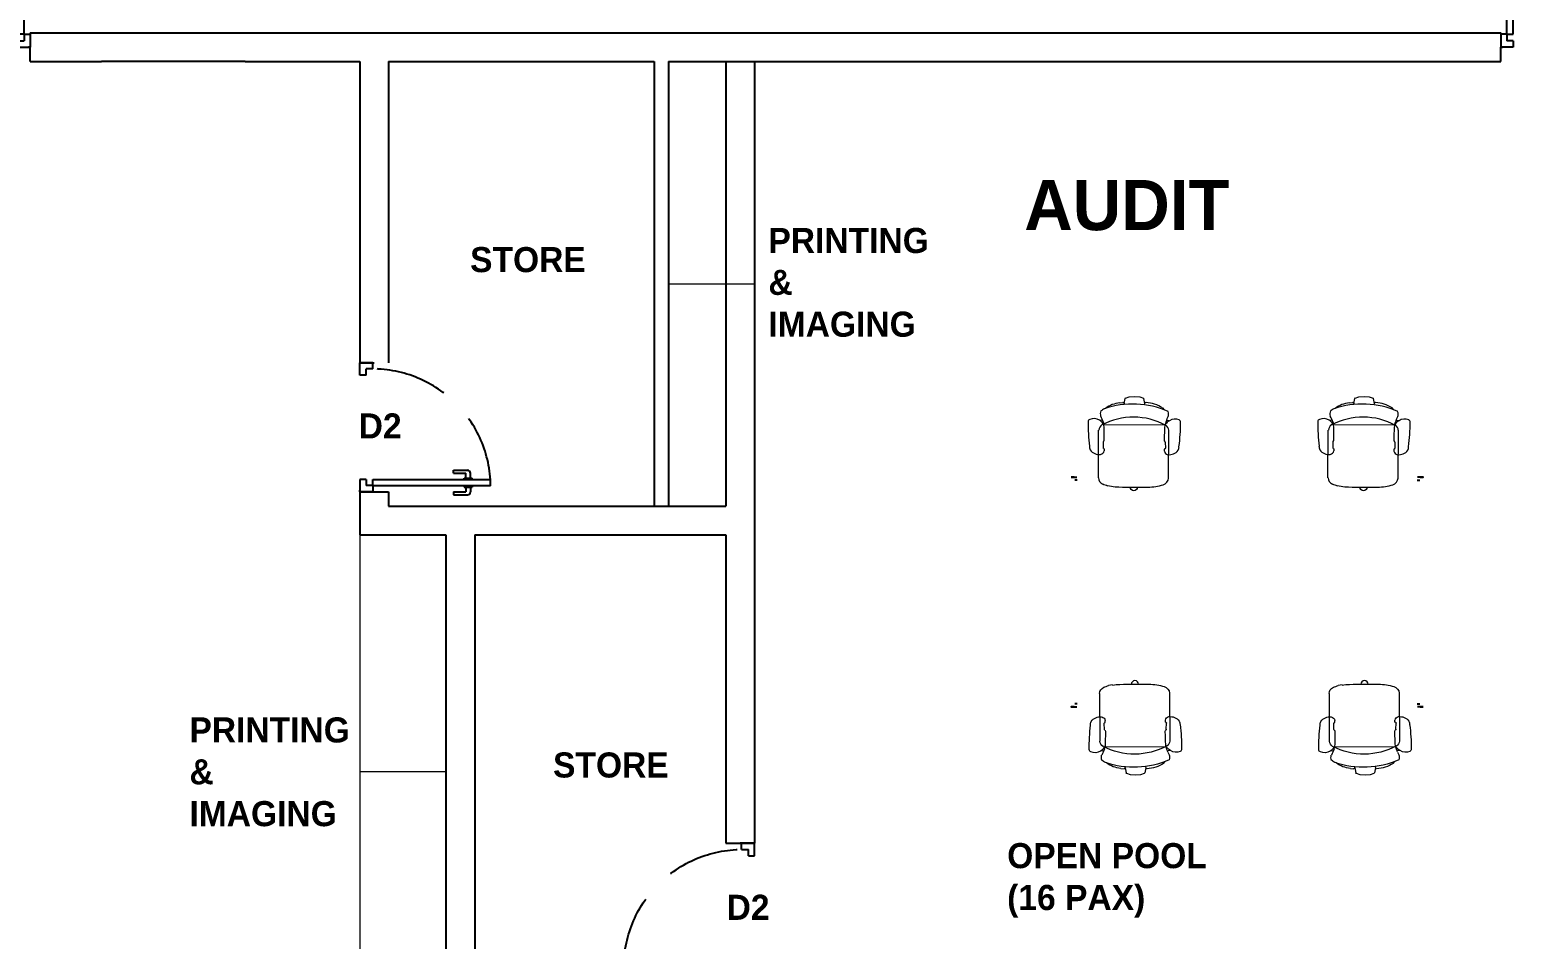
# Model space of a CAD drawing. Header units: inches. Extents: x 484217 to 497210, y -26946 to -21493.
# Drawn here: x 486324.9 to 486790.1, y -26030.6 to -25745.3 of the extents above; entities that cross this region are included whole.
import ezdxf

# ---------------------------------------------------------------- set-up
doc = ezdxf.new("R2010")
doc.units = ezdxf.units.IN
doc.header["$LTSCALE"] = 20
doc.header["$MEASUREMENT"] = 0
doc.linetypes.add('DASHED', pattern=[0.75, 0.5, -0.25])
doc.linetypes.add('TRATTEGGIATA2', pattern=[9.525, 6.35, -3.175])
doc.layers.add('A-furniture', color=50, linetype='Continuous', lineweight=9)
doc.layers.add('I-ANNO-TEXT', color=7, linetype='Continuous', lineweight=18)
for name, color, linetype in [('I-DOORS', 104, 'Continuous'), ('I-FURN', 4, 'Continuous'), ('I-WALL-IN', 3, 'Continuous')]:
    doc.layers.add(name, color=color, linetype=linetype)
doc.styles.add('MICRO', font='')
doc.styles.get('MICRO').set_extended_font_data('MicrogrammaSSi', bold=True)

# ---------------------------------------------------------------- blocks, each defined once
blk = doc.blocks.new('1505774114')
for p, q in [((381, 1577, 616), (411, 1577, 616)), ((413, 1557, 26), (395, 1557, 26)), ((2781, 1557, 26), (2799, 1557, 26)), ((2813, 1577, 616), (2783, 1577, 616)), ((381, -23, 616), (411, -23, 616)), ((413, -3, 26), (395, -3, 26)), ((2781, -3, 26), (2799, -3, 26)), ((2813, -23, 616), (2783, -23, 616))]:
    blk.add_line(p, q)
at = {"extrusion": (1.22461e-16, 1, 0)}
for centre, radius in [((-381, 586, 1577), 10.5), ((-381, 586, 1577), 8.5), ((-2813, 586, 1577), 10.5), ((-2813, 586, 1577), 8.5)]:
    blk.add_circle(centre, radius, dxfattribs=at)
at = {"extrusion": (0, -1, 0)}
for centre, radius in [((381, 586, 23), 10.5), ((381, 586, 23), 8.5), ((2813, 586, 23), 10.5), ((2813, 586, 23), 8.5)]:
    blk.add_circle(centre, radius, dxfattribs=at)
blk = doc.blocks.new('A$C6A0E07C9')
at = {"layer": 'A-furniture'}
for p, q in [((-0.214, 0.272), (0.118, 0.288)), ((-0.012, 0.242), (-0.025, 0.242)), ((-0.011, 0.243), (-0.012, 0.242)), ((-0.008, 0.248), (-0.011, 0.243)), ((-0.011, 0.243), (-0.011, 0.243)), ((0.038, 0.251), (-0.003, 0.25)), ((0.042, 0.251), (0.045, 0.247)), ((0.045, 0.247), (0.046, 0.246)), ((0.046, 0.246), (0.048, 0.245)), ((0.048, 0.245), (0.048, 0.245)), ((0.159, 0.25), (0.179, -0.167)), ((-0.269, 0.177), (-0.266, 0.205)), ((0.315, 0.121), (0.306, 0.12)), ((0.313, 0.121), (0.347, 0.116)), ((0.315, 0.152), (0.319, 0.129)), ((0.351, 0.113), (0.36, 0.088)), ((-0.291, 0.02), (-0.289, 0.029)), ((-0.288, 0.01), (-0.291, 0.02)), ((-0.289, 0.029), (-0.284, 0.038)), ((-0.282, 0.002), (-0.288, 0.01)), ((-0.284, 0.038), (-0.276, 0.044)), ((-0.274, -0.003), (-0.282, 0.002)), ((-0.276, 0.044), (-0.267, 0.046)), ((0.364, 0.015), (0.358, -0.011)), ((0.36, 0.088), (0.366, 0.051)), ((0.366, 0.051), (0.364, 0.015)), ((-0.264, -0.004), (-0.274, -0.003)), ((0.311, -0.022), (0.322, -0.023)), ((0.32, -0.023), (0.355, -0.015)), ((0.355, -0.015), (0.356, -0.013)), ((0.356, -0.013), (0.358, -0.011)), ((-0.189, -0.217), (0.143, -0.2)), ((0.009, -0.176), (-0.004, -0.177)), ((0.009, -0.176), (0.009, -0.176)), ((0.01, -0.176), (0.009, -0.176)), ((0.013, -0.182), (0.01, -0.176)), ((0.059, -0.18), (0.018, -0.183)), ((0.063, -0.179), (0.066, -0.175)), ((0.066, -0.175), (0.067, -0.174)), ((0.067, -0.174), (0.069, -0.173)), ((0.069, -0.173), (0.069, -0.173)), ((0.296, -0.147), (0.284, -0.159))]:
    blk.add_line(p, q, dxfattribs=at)
for centre, radius, start, end in [((0.027, 0.278), 0.0792, 129.4999, 189.1152), ((0.007, 0.283), 0.0635, 94.0792, 117.5938), ((0.224, -0.892), 1.257, 92.3594, 100.1757), ((0.172, 0.345), 0.0192, 28.1256, 89.2436), ((0.121, 0.323), 0.0749, 330.3794, 24.513), ((0.594, -0.035), 0.893, 162.1203, 164.4323), ((-0.21, 0.223), 0.0487, 94.526, 161.0109), ((-0.022, 0.271), 0.0292, 192.0047, 264.4409), ((-0.004, 0.244), 0.00623, 84.8455, 131.3174), ((0.037, 0.241), 0.0101, 64.5281, 88.6391), ((0.001, 1.553), 1.309, 272.0899, 276.676), ((0.117, 0.241), 0.0463, 34.0902, 88.4441), ((0.149, 0.274), 0.0211, 279.8693, 313.3434), ((-0.249, 0.025), 0.471, 334.5973, 30.9732), ((0.17, 0.245), 0.0129, 130.1366, 158.0173), ((0.187, 0.181), 0.0779, 100.0525, 108.2672), ((0.108, 0.326), 0.0879, 309.6726, 333.0223), ((-1.125, 2.793), 2.849, 297.1157, 298.0695), ((-0.92, -0.013), 1.143, 14.0931, 15.0056), ((0.234, 0.223), 0.0597, 72.5282, 107.7011), ((0.195, 0.222), 0.0806, 25.5198, 45.5387), ((-0.301, 0.026), 0.614, 339.6108, 22.0467), ((0.128, 0.125), 0.189, 8.0925, 40.8276), ((0.182, 0.142), 0.452, 175.5289, 182.0991), ((72.219, 3.627), 72.574, 182.76527, 182.92488), ((0.31, 0.129), 0.0088, 301.088, 3.1667), ((0.347, 0.111), 0.00513, 22.8184, 91.0076), ((0.081, -0.062), 0.341, 182.481, 200.7553), ((0.116, -0.038), 0.211, 328.6962, 1.8079), ((0.318, -0.031), 0.00903, 2.1237, 63.3709), ((-0.186, -0.16), 0.0572, 202.8821, 266.1169), ((0.052, -0.207), 0.0792, 176.5782, 236.1936), ((0.002, -0.206), 0.0292, 101.2525, 173.6887), ((0.017, -0.177), 0.00623, 234.376, 280.848), ((0.058, -0.17), 0.0101, 277.0543, 301.1654), ((0.152, -1.479), 1.309, 89.0174, 93.6036), ((0.138, -0.155), 0.0449, 276.7939, 330.1521), ((0.172, -0.191), 0.0211, 52.3501, 85.8241), ((0.197, -0.155), 0.0211, 212.6602, 229.0352), ((0.163, -0.292), 0.122, 63.0548, 80.6357), ((0.136, -0.248), 0.0879, 32.6712, 56.0209), ((-0.92, -0.013), 1.143, 350.6964, 351.6126), ((0.149, -0.244), 0.0749, 341.1805, 35.314), ((0.324, 0.055), 0.26, 246.1539, 250.8174), ((0.249, -0.153), 0.0392, 254.2998, 275.9911), ((0.254, -0.14), 0.0518, 269.3553, 293.3788), ((0.031, -0.214), 0.0635, 248.0997, 271.6142), ((0.131, 0.976), 1.257, 265.5178, 273.334), ((0.202, -0.26), 0.0192, 276.4498, 337.5679)]:
    blk.add_arc(centre, radius, start, end, dxfattribs=at)
blk = doc.blocks.new('door 1')
for p, q in [((86, 0), (0, 0)), ((0, -90), (0, 0)), ((86, -43), (86, 0)), ((814, 0), (900, 0)), ((814, -43), (814, 0)), ((900, -90), (900, 0)), ((43, -90), (0, -90)), ((86, -43), (43, -43)), ((43, -90), (43, -43)), ((43, -90), (43, -43)), ((43, -90), (43, -911)), ((43, -90), (86, -90)), ((86, -90), (86, -909)), ((814, -43), (857, -43)), ((857, -90), (857, -43)), ((857, -90), (857, -43)), ((857, -90), (900, -90)), ((857, -90), (857, -90)), ((-21, -652), (-21, -749)), ((0, -652), (-21, -652)), ((0, -652), (0, -738)), ((129, -652), (129, -738)), ((129, -652), (150, -652)), ((150, -652), (150, -749)), ((32, -738), (0, -738)), ((32, -770), (0, -770)), ((32, -727), (32, -781)), ((43, -727), (32, -727)), ((43, -781), (32, -781)), ((86, -727), (96, -727)), ((86, -781), (96, -781)), ((96, -727), (96, -781)), ((96, -738), (129, -738)), ((96, -770), (129, -770))]:
    blk.add_line(p, q)
at = {"linetype": 'DASHED', "ltscale": 50}
blk.add_arc((32, -86), 825, 270.745, 1.3972, dxfattribs=at)
for centre, start, end in [((0, -749), 180, 270), ((129, -749), 270, 0)]:
    blk.add_arc(centre, 21.4, start, end)
blk = doc.blocks.new('pivot door')
blk.add_line((-188253, -329835), (-188265, -329835))
at = {"layer": 'I-DOORS', "rotation": 180}
blk.add_blockref('door 1', (-188253, -329835), dxfattribs=at)
blk = doc.blocks.new('solid door-1500')
for p, q in [((410495, -4754), (410495, -4047)), ((410537, -4754), (410537, -4047)), ((411866, -4754), (411866, -4047)), ((411909, -4754), (411909, -4047)), ((410430, -4306), (410430, -4209)), ((410484, -4188), (410452, -4188)), ((410484, -4220), (410452, -4220)), ((410452, -4306), (410452, -4220)), ((410484, -4231), (410484, -4177)), ((410495, -4177), (410484, -4177)), ((410495, -4231), (410484, -4231)), ((410537, -4177), (410548, -4177)), ((410537, -4231), (410548, -4231)), ((410548, -4231), (410548, -4177)), ((410548, -4188), (410580, -4188)), ((410548, -4220), (410580, -4220)), ((410580, -4306), (410580, -4220)), ((410602, -4306), (410602, -4209)), ((411802, -4306), (411802, -4209)), ((411855, -4188), (411823, -4188)), ((411855, -4220), (411823, -4220)), ((411823, -4306), (411823, -4220)), ((411866, -4177), (411855, -4177)), ((411855, -4231), (411855, -4177)), ((411866, -4231), (411855, -4231)), ((411909, -4177), (411920, -4177)), ((411909, -4231), (411920, -4231)), ((411920, -4231), (411920, -4177)), ((411920, -4188), (411952, -4188)), ((411920, -4220), (411952, -4220)), ((411952, -4306), (411952, -4220)), ((411973, -4306), (411973, -4209)), ((410452, -4306), (410430, -4306)), ((410580, -4306), (410602, -4306)), ((411823, -4306), (411802, -4306)), ((411952, -4306), (411973, -4306)), ((410495, -4754), (410452, -4754)), ((410452, -4754), (410452, -4844)), ((410495, -4754), (410537, -4754)), ((410495, -4754), (410495, -4801)), ((410495, -4754), (410495, -4801)), ((411909, -4754), (411866, -4754)), ((411909, -4754), (411909, -4801)), ((411909, -4754), (411909, -4801)), ((411909, -4754), (411952, -4754)), ((411952, -4754), (411952, -4844)), ((410452, -4844), (410464, -4844)), ((410537, -4844), (410452, -4844)), ((410537, -4801), (410495, -4801)), ((410537, -4801), (410537, -4844)), ((411866, -4801), (411866, -4844)), ((411866, -4801), (411909, -4801)), ((411866, -4844), (411952, -4844)), ((411952, -4844), (411940, -4844))]:
    blk.add_line(p, q)
for points in [[(410495, -4047), (410537, -4047)], [(411909, -4047), (411866, -4047)]]:
    blk.add_lwpolyline(points)
at = {"linetype": 'DASHED', "ltscale": 50}
for centre, start, end in [((410495, -4754), 0, 86.5254), ((411909, -4754), 93.4746, 180)]:
    blk.add_arc(centre, 707, start, end, dxfattribs=at)
for centre, start, end in [((410452, -4209), 90, 180), ((410580, -4209), 0, 90), ((411823, -4209), 90, 180), ((411952, -4209), 0, 90)]:
    blk.add_arc(centre, 21.4, start, end)

msp = doc.modelspace()

# ---------------------------------------------------------------- linework, layer by layer
at = {"layer": 'A-furniture', "elevation": 6.93}
for points in [[(486552.15, -25755.22), (486552.15, -25899.22)], [(486525.15, -25824.97), (486552.15, -25824.97)], [(486428.4, -25903.72), (486428.4, -26052.22)], [(486428.4, -25977.97), (486455.4, -25977.97)]]:
    msp.add_lwpolyline(points, dxfattribs=at)
at = {"layer": 'I-WALL-IN'}
for p, q in [((486325.02, -25746.22, 6.93), (486325.02, -25750.72, 6.93)), ((486325.02, -25755.22, 6.93), (486325.02, -25750.72, 6.93)), ((486347.4, -25746.22, 6.93), (486392.4, -25746.22, 6.93)), ((486786.15, -25746.22, 6.93), (486786.15, -25750.72, 6.93)), ((486786.15, -25755.22, 6.93), (486786.15, -25750.72, 6.93)), ((486392.4, -25755.22, 6.93), (486347.4, -25755.22, 6.93)), ((486428.4, -25849.72, 6.93), (486432.9, -25849.72, 6.93)), ((486428.4, -25890.22, 6.93), (486432.9, -25890.22, 6.93)), ((486432.45, -25890.22, 6.93), (486437.4, -25890.22, 6.93)), ((486455.4, -25894.72, 6.93), (486459.9, -25894.72, 6.93)), ((486543.15, -26000.47, 6.93), (486547.65, -26000.47, 6.93)), ((486552.15, -26000.47, 6.93), (486547.65, -26000.47, 6.93))]:
    msp.add_line(p, q, dxfattribs=at)
at = {"layer": 'I-WALL-IN', "elevation": 6.93}
for points in [[(486325.02, -25746.22), (486347.4, -25746.22)], [(486392.4, -25746.22), (486786.15, -25746.22)], [(486325.02, -25755.22), (486347.4, -25755.22)], [(486392.4, -25755.22), (486428.4, -25755.22)], [(486428.4, -25755.22), (486428.4, -25849.72)], [(486437.4, -25755.22), (486520.65, -25755.22)], [(486437.4, -25755.22), (486437.4, -25849.72)], [(486520.65, -25755.22), (486520.65, -25894.72)], [(486525.15, -25755.22), (486786.15, -25755.22)], [(486525.15, -25755.22), (486525.15, -25894.72)], [(486543.15, -25755.22), (486543.15, -25894.72)], [(486552.15, -25755.22), (486552.15, -26000.47)], [(486428.4, -25890.22), (486428.4, -25903.72)], [(486437.4, -25890.22), (486437.4, -25894.72)], [(486437.4, -25894.72), (486455.4, -25894.72)], [(486459.9, -25894.72), (486543.15, -25894.72)], [(486428.4, -25903.72), (486455.4, -25903.72)], [(486455.4, -25903.72), (486455.4, -26047.72)], [(486464.4, -25903.72), (486464.4, -26047.72)], [(486464.4, -25903.72), (486543.15, -25903.72)], [(486543.15, -25903.72), (486543.15, -26000.47)]]:
    msp.add_lwpolyline(points, dxfattribs=at)
msp.add_lwpolyline([(486437.4, -25903.72), (486437.4, -25903.72)], close=True, dxfattribs=at)

# ---------------------------------------------------------------- block references
at = {"layer": 'A-furniture'}
for p, xscale, yscale, zscale, rotation in [((486672.71, -25876.86, 0.92), 44.99999999889079, 44.99999999889079, 44.99999999889079, 86.85652716247276), ((486744.71, -25876.86, 1.73), 44.99999999889079, 44.99999999889079, 44.99999999889079, 86.85652716247276), ((486673.04, -25962.45, 39.86), -44.99999999889079, 45, 45, 93.14347283752726), ((486745.04, -25962.45, 40.67), -44.99999999889079, 45, 45, 93.14347283752726)]:
    msp.add_blockref('A$C6A0E07C9', p, dxfattribs=dict(at, xscale=xscale, yscale=yscale, zscale=zscale, rotation=rotation))
at = {"layer": 'I-DOORS', "xscale": 0.04500000025145709, "yscale": 0.04500000025145709, "zscale": 0.04500000025145709}
for p in [(467787.19, -25532.73, 6.93), (468315.83, -25532.73, 6.93)]:
    msp.add_blockref('solid door-1500', p, dxfattribs=at)
at = {"layer": 'I-DOORS', "yscale": 0.04499999998952262}
for p, xscale, zscale, rotation in [((501270.99, -34361.61, 6.93), 0.04499999998952262, 0.04499999998952262, 270), ((471709.57, -34512.36, 6.93), -0.04499999998952262, 0.04499999999999744, 90)]:
    msp.add_blockref('pivot door', p, dxfattribs=dict(at, xscale=xscale, zscale=zscale, rotation=rotation))
at = {"layer": 'I-FURN', "linetype": 'TRATTEGGIATA2', "xscale": 0.04500000025145709, "yscale": 0.04500000025145709, "zscale": 0.04500000025145709}
msp.add_blockref('1505774114', (486634.77, -25956.63, -29.99), dxfattribs=at)

# ---------------------------------------------------------------- texts
at = {"layer": 'I-ANNO-TEXT', "attachment_point": 1, "style": 'MICRO'}
for s, width, insert, char_height in [('{\\fBahnschrift Light|b1|i0|c0|p34;AUDIT}', 7.4099, (486636.73, -25792.4, 6.93), 15.75), ('\\pxql;{\\fBahnschrift Light|b1|i0|c0|p34;PRINTING\\P&\\PIMAGING  }', 7.4099, (486556.5, -25807.45, 6.93), 7.875), ('{\\fBahnschrift Light|b1|i0|c0|p34;STORE}', 7.4099, (486462.96, -25813.45, 6.93), 7.875), ('{\\fBahnschrift Light|b1|i0|c0|p34;D2}', 7.4099, (486428.03, -25865.62, 6.93), 7.875), ('\\pxql;{\\fBahnschrift Light|b1|i0|c0|p34;PRINTING\\P&\\PIMAGING  }', 7.4099, (486374.95, -25960.97, 6.93), 7.875), ('{\\fBahnschrift Light|b1|i0|c0|p34;STORE}', 7.4099, (486488.97, -25971.96, 6.93), 7.875), ('{\\fBahnschrift Light|b1|i0|c0|p34;OPEN POOL\\P(16 PAX)}', 2474.1483, (486631.37, -26000.39, 6.93), 7.875), ('{\\fBahnschrift Light|b1|i0|c0|p34;D2}', 7.4099, (486543.39, -26016.6, 6.93), 7.875)]:
    msp.add_mtext_dynamic_manual_height_columns(s, width=width, gutter_width=1.5, heights=[0], dxfattribs=dict(at, insert=insert, char_height=char_height))

doc.saveas('drawing.dxf')
